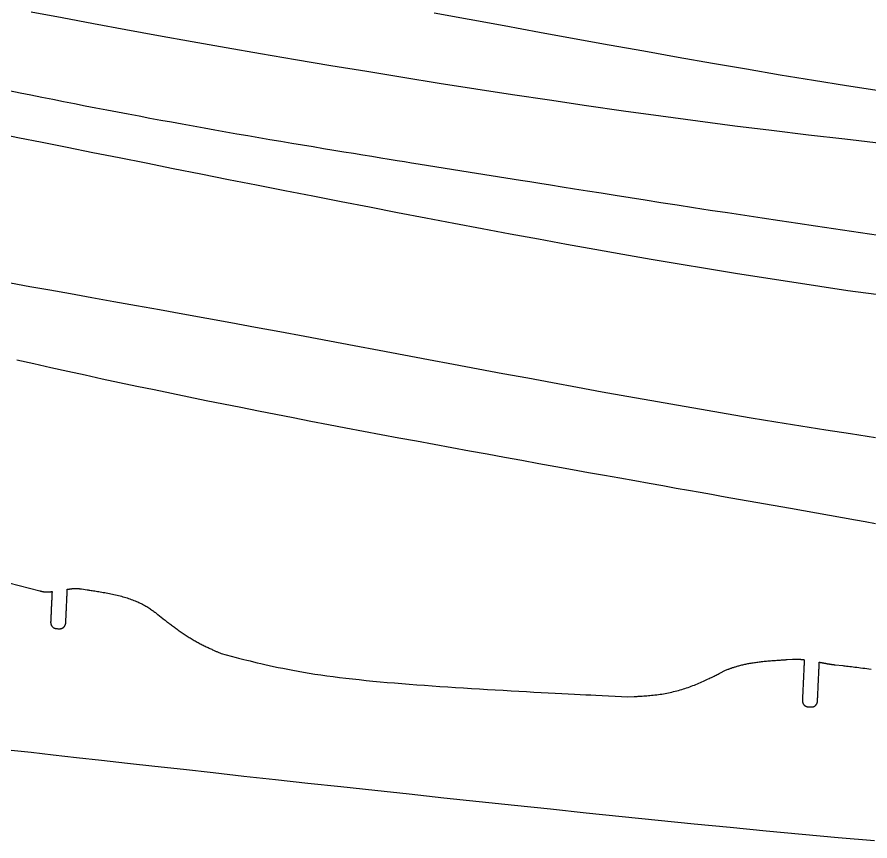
# Model space of a CAD drawing. Header units: millimetres. Extents: x -2745 to -1864, y 90 to 557.
# Drawn here: x -2570.1 to -2304.7, y 99.2 to 355.5 of the extents above; entities that cross this region are included whole.
import ezdxf

# ---------------------------------------------------------------- set-up
doc = ezdxf.new("R2010")
doc.units = ezdxf.units.MM

msp = doc.modelspace()

# ---------------------------------------------------------------- linework, layer by layer
at = {"flags": 128}
for points in [[(-2301.233686, 316.230663), (-2312.508583, 317.480183), (-2323.863524, 318.798867), (-2335.284547, 320.182645), (-2346.757691, 321.62745), (-2358.268993, 323.129212), (-2369.804493, 324.683863), (-2381.350229, 326.287332), (-2392.89224, 327.935553), (-2404.416564, 329.624456), (-2415.90924, 331.349972), (-2427.356306, 333.108031), (-2438.743801, 334.894567), (-2450.057762, 336.705508), (-2461.28423, 338.536788), (-2472.409242, 340.384336), (-2483.418837, 342.244085), (-2494.299052, 344.111964), (-2505.035928, 345.983906), (-2515.615503, 347.855842), (-2526.023907, 349.723651), (-2536.247654, 351.583014), (-2546.273345, 353.429561), (-2556.087585, 355.25892), (-2565.676978, 357.066719)], [(-2440.30516, 356.839152), (-2429.379604, 354.842541), (-2418.461287, 352.843593), (-2407.560561, 350.849192), (-2396.687783, 348.866225), (-2385.853306, 346.901573), (-2375.067486, 344.96212), (-2364.340676, 343.054752), (-2353.683229, 341.186353), (-2343.105504, 339.363805), (-2332.617852, 337.593993), (-2322.230628, 335.883801), (-2311.954188, 334.240114), (-2301.798885, 332.669815)], [(-2572.531781, 332.648922), (-2569.133649, 331.960638), (-2565.743045, 331.277877), (-2562.360619, 330.600878), (-2558.985316, 329.929496), (-2555.616082, 329.263589), (-2552.251859, 328.603012), (-2548.891594, 327.947621), (-2545.534232, 327.297274), (-2542.178715, 326.651825), (-2538.823992, 326.011129), (-2535.469004, 325.375045), (-2532.112697, 324.743427), (-2528.754018, 324.116133), (-2525.391908, 323.493016), (-2522.025314, 322.873935), (-2518.653181, 322.258745), (-2515.274453, 321.647302), (-2511.888074, 321.039461), (-2508.492991, 320.43508), (-2505.088147, 319.834015), (-2501.672487, 319.236121), (-2498.246706, 318.641489), (-2494.818499, 318.051147), (-2491.397308, 317.46636), (-2487.992577, 316.888394), (-2484.613752, 316.318509), (-2481.270274, 315.757971), (-2477.971589, 315.208043), (-2474.72714, 314.66999), (-2471.546371, 314.145074), (-2468.438726, 313.63456), (-2465.413649, 313.139713), (-2462.480583, 312.661796), (-2459.648973, 312.202071), (-2456.928263, 311.761804), (-2454.327896, 311.342257), (-2451.857315, 310.944696), (-2449.525965, 310.570384), (-2447.343291, 310.220584), (-2445.318735, 309.89656), (-2431.661312, 307.712634), (-2413.433625, 304.797947), (-2410.564957, 304.339285), (-2407.436036, 303.839311), (-2404.060019, 303.30043), (-2400.45007, 302.725052), (-2396.619348, 302.115582), (-2392.581013, 301.47443), (-2388.348228, 300.804), (-2383.934152, 300.106703), (-2379.351946, 299.384944), (-2374.614769, 298.641131), (-2369.735785, 297.877672), (-2364.728152, 297.096973), (-2359.605032, 296.301442), (-2354.379585, 295.493486), (-2349.064972, 294.675515), (-2343.674353, 293.849933), (-2338.22089, 293.019148), (-2332.717741, 292.185569), (-2327.178071, 291.351602), (-2321.615036, 290.519654), (-2316.039744, 289.691942), (-2310.455079, 288.869909), (-2304.861868, 288.05481), (-2299.260941, 287.247898)], [(-2302.77854, 269.158202), (-2311.530781, 270.396396), (-2320.282826, 271.676608), (-2329.03486, 272.996958), (-2337.787069, 274.355568), (-2346.539636, 275.750556), (-2355.292749, 277.180043), (-2364.04659, 278.642149), (-2372.801348, 280.134995), (-2381.557206, 281.6567), (-2390.314349, 283.205384), (-2399.072964, 284.779169), (-2407.833234, 286.376173), (-2416.595346, 287.994517), (-2425.359485, 289.632322), (-2434.125836, 291.287707), (-2442.894584, 292.958793), (-2451.665916, 294.6437), (-2460.440013, 296.340547), (-2469.217066, 298.047455), (-2477.997256, 299.762544), (-2486.777038, 301.483454), (-2495.53794, 303.205895), (-2504.257759, 304.9251), (-2512.914289, 306.636299), (-2521.485327, 308.334724), (-2529.948671, 310.015605), (-2538.282114, 311.674174), (-2546.463456, 313.305661), (-2554.470489, 314.905298), (-2562.281012, 316.468315), (-2569.872821, 317.989943), (-2577.223711, 319.465414)], [(-2572.08814, 272.796991), (-2566.126318, 271.737165), (-2559.913863, 270.630475), (-2553.470135, 269.479959), (-2546.814494, 268.288657), (-2539.966301, 267.059605), (-2532.944918, 265.79584), (-2525.769704, 264.500403), (-2518.46002, 263.176328), (-2511.035228, 261.826657), (-2503.514687, 260.454425), (-2495.917758, 259.062672), (-2488.263803, 257.654433), (-2480.572182, 256.232749), (-2472.862255, 254.800657), (-2465.150112, 253.361002), (-2457.438753, 251.915866), (-2449.727911, 250.467134), (-2442.017312, 249.016696), (-2434.30669, 247.566439), (-2426.595771, 246.11825), (-2418.884287, 244.674018), (-2411.171968, 243.235631), (-2403.458543, 241.804976), (-2395.743742, 240.383942), (-2388.027296, 238.974415), (-2380.308934, 237.578284), (-2372.588385, 236.197437), (-2364.865381, 234.833761), (-2357.13965, 233.489145), (-2349.410922, 232.165476), (-2341.678929, 230.864642), (-2333.943398, 229.588531), (-2326.204061, 228.339032), (-2318.460647, 227.11803), (-2310.716213, 225.927223), (-2302.987122, 224.767538)], [(-2302.988592, 197.911408), (-2306.216492, 198.481873), (-2309.208527, 199.01128), (-2329.383631, 202.58376), (-2347.942285, 205.870089), (-2350.8629, 206.387302), (-2354.047654, 206.951508), (-2357.482306, 207.560403), (-2361.152615, 208.211684), (-2365.044342, 208.90305), (-2369.143244, 209.632197), (-2373.43508, 210.396823), (-2377.905612, 211.194624), (-2382.540597, 212.023299), (-2387.325795, 212.880545), (-2392.246964, 213.764058), (-2397.289865, 214.671538), (-2402.440256, 215.600679), (-2407.683897, 216.54918), (-2413.006548, 217.514738), (-2418.393965, 218.495051), (-2423.83191, 219.487816), (-2429.306142, 220.490729), (-2434.802419, 221.501489), (-2440.306501, 222.517792), (-2445.806499, 223.537788), (-2451.299936, 224.561431), (-2456.786683, 225.589127), (-2462.266617, 226.621284), (-2467.739609, 227.658308), (-2473.205535, 228.700603), (-2478.664268, 229.748579), (-2484.11568, 230.802641), (-2489.559647, 231.863194), (-2494.996042, 232.930646), (-2500.42474, 234.005402), (-2505.845612, 235.08787), (-2511.258534, 236.178456), (-2516.663378, 237.277566), (-2522.060021, 238.385607), (-2527.448333, 239.502984), (-2532.828189, 240.630104), (-2538.199465, 241.767376), (-2543.562031, 242.915202), (-2548.915765, 244.073992), (-2554.25844, 245.243455), (-2559.579455, 246.420523), (-2564.866108, 247.601434), (-2570.105696, 248.782421)], [(-2572.683554, 179.478479), (-2563.039319, 177.02664), (-2562.823869, 176.97195), (-2562.789963, 176.96335), (-2562.752988, 176.954009), (-2562.71311, 176.944006), (-2562.670489, 176.93342), (-2562.625292, 176.922332), (-2562.57768, 176.910819), (-2562.527818, 176.898962), (-2562.475869, 176.88684), (-2562.421996, 176.874532), (-2562.366364, 176.862117), (-2562.309135, 176.849675), (-2562.250473, 176.837286), (-2562.190542, 176.825027), (-2562.129506, 176.812979), (-2562.067527, 176.801221), (-2562.00477, 176.789832), (-2561.941397, 176.778892), (-2561.877573, 176.76848), (-2561.813461, 176.758675), (-2561.749224, 176.749556), (-2561.684999, 176.741186), (-2561.620811, 176.733561), (-2561.556658, 176.726659), (-2561.492538, 176.720458), (-2561.428448, 176.714937), (-2561.364388, 176.710075), (-2561.300354, 176.70585), (-2561.236345, 176.70224), (-2561.172359, 176.699226), (-2561.108393, 176.696784), (-2561.044446, 176.694894), (-2560.980516, 176.693533), (-2560.9166, 176.692682), (-2560.852697, 176.692318), (-2560.788804, 176.69242), (-2560.724919, 176.692966), (-2560.66104, 176.693935), (-2560.597166, 176.695305), (-2560.533295, 176.697056), (-2560.469423, 176.699166), (-2560.405576, 176.701611), (-2560.341888, 176.704363), (-2560.278517, 176.70739), (-2560.215624, 176.710661), (-2560.153368, 176.714146), (-2560.091909, 176.717812), (-2560.031408, 176.72163), (-2559.972023, 176.725569), (-2559.913915, 176.729597), (-2559.857244, 176.733683), (-2559.802169, 176.737796), (-2559.74885, 176.741905), (-2559.697447, 176.74598), (-2559.64812, 176.749989), (-2559.601029, 176.753902), (-2559.556332, 176.757686), (-2559.514192, 176.761312), (-2559.474766, 176.764748), (-2559.438215, 176.767964), (-2559.19173, 176.789777), (-2559.191738, 176.789588), (-2559.191799, 176.788266), (-2559.191964, 176.784677), (-2559.192286, 176.777689), (-2559.192815, 176.766167), (-2559.193606, 176.748978), (-2559.194709, 176.72499), (-2559.196177, 176.693068), (-2559.198062, 176.65208), (-2559.200416, 176.600892), (-2559.203291, 176.538371), (-2559.206739, 176.463383), (-2559.210813, 176.374796), (-2559.215564, 176.271476), (-2559.221045, 176.152289), (-2559.227307, 176.016103), (-2559.234404, 175.861783), (-2559.242386, 175.688197), (-2559.251307, 175.494212), (-2559.261218, 175.278694), (-2559.272145, 175.041076), (-2559.28401, 174.783059), (-2559.296709, 174.506908), (-2559.310137, 174.214891), (-2559.324191, 173.909275), (-2559.338766, 173.592325), (-2559.353758, 173.266309), (-2559.369063, 172.933492), (-2559.384576, 172.596143), (-2559.400193, 172.256527), (-2559.415811, 171.916911), (-2559.431324, 171.579562), (-2559.446629, 171.246746), (-2559.461621, 170.920729), (-2559.476196, 170.60378), (-2559.49025, 170.298163), (-2559.503678, 170.006146), (-2559.516377, 169.729996), (-2559.528242, 169.471978), (-2559.539169, 169.23436), (-2559.54908, 169.018842), (-2559.558, 168.824857), (-2559.565983, 168.651271), (-2559.573079, 168.496952), (-2559.579342, 168.360765), (-2559.584823, 168.241579), (-2559.589574, 168.138258), (-2559.593648, 168.049671), (-2559.597096, 167.974684), (-2559.599971, 167.912163), (-2559.602325, 167.860975), (-2559.60421, 167.819986), (-2559.605678, 167.788065), (-2559.606781, 167.764076), (-2559.607571, 167.746888), (-2559.608101, 167.735366), (-2559.608423, 167.728377), (-2559.608588, 167.724788), (-2559.608649, 167.723466), (-2559.608657, 167.723277), (-2559.618537, 167.505926), (-2559.620069, 167.471724), (-2559.621609, 167.434449), (-2559.623015, 167.394287), (-2559.624146, 167.351424), (-2559.624861, 167.306048), (-2559.62502, 167.258345), (-2559.624481, 167.208502), (-2559.623102, 167.156705), (-2559.620744, 167.103141), (-2559.617266, 167.047997), (-2559.612525, 166.991459), (-2559.606382, 166.933715), (-2559.598694, 166.87495), (-2559.589322, 166.815352), (-2559.578124, 166.755106), (-2559.56496, 166.694401), (-2559.549687, 166.633422), (-2559.532166, 166.572356), (-2559.512255, 166.51139), (-2559.489813, 166.45071), (-2559.464739, 166.39049), (-2559.437091, 166.330852), (-2559.406967, 166.271903), (-2559.374464, 166.213752), (-2559.339682, 166.156507), (-2559.302718, 166.100276), (-2559.263669, 166.045168), (-2559.222633, 165.99129), (-2559.179709, 165.938752), (-2559.134994, 165.88766), (-2559.088587, 165.838124), (-2559.040584, 165.790252), (-2558.991085, 165.744151), (-2558.940187, 165.699931), (-2558.887987, 165.657699), (-2558.834585, 165.617564), (-2558.780077, 165.579633), (-2558.724561, 165.544015), (-2558.668136, 165.510819), (-2558.6109, 165.480152), (-2558.552966, 165.452084), (-2558.494517, 165.42653), (-2558.435748, 165.403364), (-2558.376859, 165.382463), (-2558.318046, 165.363702), (-2558.259507, 165.346957), (-2558.20144, 165.332102), (-2558.144042, 165.319015), (-2558.087511, 165.30757), (-2558.032044, 165.297643), (-2557.977839, 165.28911), (-2557.925093, 165.281846), (-2557.874004, 165.275726), (-2557.82477, 165.270627), (-2557.777587, 165.266424), (-2557.732655, 165.262992), (-2557.690169, 165.260208), (-2557.650328, 165.257946), (-2557.613329, 165.256082), (-2557.363548, 165.24453), (-2557.147726, 165.23465), (-2557.113765, 165.233118), (-2557.076752, 165.23158), (-2557.036872, 165.230177), (-2556.994311, 165.229053), (-2556.949253, 165.228349), (-2556.901885, 165.228207), (-2556.85239, 165.22877), (-2556.800956, 165.23018), (-2556.747766, 165.232578), (-2556.693006, 165.236108), (-2556.636862, 165.24091), (-2556.579518, 165.247127), (-2556.521161, 165.254901), (-2556.461974, 165.264375), (-2556.402144, 165.275691), (-2556.341856, 165.288989), (-2556.281295, 165.304414), (-2556.220646, 165.322106), (-2556.160095, 165.342208), (-2556.099827, 165.364863), (-2556.040014, 165.390171), (-2555.980776, 165.418074), (-2555.922222, 165.448473), (-2555.864459, 165.481269), (-2555.807593, 165.516363), (-2555.751734, 165.553655), (-2555.696987, 165.593047), (-2555.643462, 165.634439), (-2555.591264, 165.677732), (-2555.540503, 165.722828), (-2555.491285, 165.769626), (-2555.443717, 165.818028), (-2555.397909, 165.867936), (-2555.353965, 165.919248), (-2555.311996, 165.971867), (-2555.272107, 166.025694), (-2555.234407, 166.080629), (-2555.199002, 166.136573), (-2555.166001, 166.193427), (-2555.135512, 166.251092), (-2555.107602, 166.309452), (-2555.082187, 166.368326), (-2555.059144, 166.427515), (-2555.038349, 166.48682), (-2555.019679, 166.546042), (-2555.003011, 166.604985), (-2554.988221, 166.663448), (-2554.975186, 166.721234), (-2554.963782, 166.778143), (-2554.953886, 166.833978), (-2554.945375, 166.888541), (-2554.938124, 166.941631), (-2554.932012, 166.993052), (-2554.926914, 167.042604), (-2554.922707, 167.09009), (-2554.919268, 167.13531), (-2554.916473, 167.178066), (-2554.914199, 167.21816), (-2554.912322, 167.255393), (-2554.900675, 167.506753), (-2554.900665, 167.506961), (-2554.900598, 167.508418), (-2554.900416, 167.512374), (-2554.900062, 167.520076), (-2554.899479, 167.532776), (-2554.898609, 167.55172), (-2554.897394, 167.57816), (-2554.895778, 167.613343), (-2554.893702, 167.658519), (-2554.89111, 167.714937), (-2554.887944, 167.783846), (-2554.884147, 167.866496), (-2554.879662, 167.964134), (-2554.87443, 168.078012), (-2554.868395, 168.209376), (-2554.861499, 168.359477), (-2554.853685, 168.529564), (-2554.844895, 168.720886), (-2554.835072, 168.934692), (-2554.824159, 169.172231), (-2554.812127, 169.434127), (-2554.799062, 169.718507), (-2554.785079, 170.022873), (-2554.770293, 170.344727), (-2554.754817, 170.68157), (-2554.738768, 171.030904), (-2554.72226, 171.390231), (-2554.705408, 171.757052), (-2554.688326, 172.12887), (-2554.671129, 172.503187), (-2554.653932, 172.877503), (-2554.63685, 173.249321), (-2554.619997, 173.616142), (-2554.603489, 173.975469), (-2554.58744, 174.324803), (-2554.571965, 174.661646), (-2554.557178, 174.9835), (-2554.543195, 175.287866), (-2554.53013, 175.572246), (-2554.518098, 175.834143), (-2554.507185, 176.071681), (-2554.497363, 176.285487), (-2554.488573, 176.476809), (-2554.480759, 176.646896), (-2554.473863, 176.796997), (-2554.467828, 176.928362), (-2554.462596, 177.042239), (-2554.45811, 177.139877), (-2554.454313, 177.222527), (-2554.451147, 177.291436), (-2554.448555, 177.347854), (-2554.44648, 177.39303), (-2554.444864, 177.428213), (-2554.443649, 177.454653), (-2554.442779, 177.473597), (-2554.442195, 177.486297), (-2554.441841, 177.494), (-2554.44166, 177.497955), (-2554.441593, 177.499412), (-2554.441583, 177.499621), (-2554.200049, 177.533806), (-2554.162038, 177.539184), (-2554.120581, 177.545038), (-2554.075857, 177.551329), (-2554.028044, 177.55802), (-2553.97732, 177.565074), (-2553.923864, 177.572453), (-2553.867852, 177.58012), (-2553.809464, 177.588038), (-2553.748877, 177.596167), (-2553.686269, 177.604472), (-2553.621818, 177.612915), (-2553.555702, 177.621458), (-2553.4881, 177.630063), (-2553.419189, 177.638694), (-2553.349147, 177.647312), (-2553.278152, 177.65588), (-2553.206383, 177.664361), (-2553.134017, 177.672717), (-2553.061232, 177.68091), (-2552.988206, 177.688904), (-2552.915088, 177.696661), (-2552.841905, 177.704151), (-2552.768653, 177.711344), (-2552.69533, 177.718211), (-2552.621933, 177.724721), (-2552.548459, 177.730846), (-2552.474905, 177.736554), (-2552.401268, 177.741818), (-2552.327547, 177.746606), (-2552.253736, 177.750889), (-2552.179835, 177.754638), (-2552.10584, 177.757823), (-2552.031748, 177.760413), (-2551.957556, 177.762381), (-2551.883262, 177.763695), (-2551.808862, 177.764325), (-2551.734354, 177.764244), (-2551.659735, 177.76342), (-2551.585002, 177.761823), (-2551.510152, 177.759425), (-2551.435215, 177.756212), (-2551.360355, 177.752237), (-2551.285768, 177.747569), (-2551.21165, 177.742278), (-2551.138198, 177.736433), (-2551.065607, 177.730103), (-2550.994073, 177.723358), (-2550.923794, 177.716267), (-2550.854965, 177.7089), (-2550.787783, 177.701326), (-2550.722444, 177.693614), (-2550.659143, 177.685834), (-2550.598078, 177.678055), (-2550.539445, 177.670346), (-2550.483439, 177.662777), (-2550.430257, 177.655418), (-2550.380096, 177.648337), (-2550.333151, 177.641605), (-2550.289619, 177.635289), (-2549.996009, 177.592381), (-2548.27146, 177.340844), (-2548.000093, 177.301233), (-2547.704351, 177.257885), (-2547.385729, 177.210836), (-2547.04572, 177.160123), (-2546.685819, 177.105782), (-2546.30752, 177.047848), (-2545.912316, 176.986358), (-2545.501701, 176.921349), (-2545.077169, 176.852856), (-2544.640215, 176.780916), (-2544.192332, 176.705564), (-2543.735014, 176.626837), (-2543.269755, 176.544771), (-2542.798049, 176.459403), (-2542.321389, 176.370768), (-2541.841271, 176.278903), (-2541.359188, 176.183843), (-2540.876633, 176.085626), (-2540.395101, 175.984286), (-2539.916085, 175.879862), (-2539.440861, 175.772368), (-2538.969826, 175.661748), (-2538.503161, 175.547922), (-2538.041043, 175.430813), (-2537.583652, 175.310343), (-2537.131168, 175.186434), (-2536.683769, 175.059008), (-2536.241634, 174.927988), (-2535.804943, 174.793296), (-2535.373875, 174.654853), (-2534.948609, 174.512581), (-2534.529324, 174.366404), (-2534.116198, 174.216243), (-2533.709413, 174.06202), (-2533.309145, 173.903657), (-2532.915575, 173.741076), (-2532.528882, 173.5742), (-2532.149245, 173.40295), (-2531.776843, 173.227249), (-2531.411854, 173.047019), (-2531.054485, 172.862329), (-2530.705043, 172.673833), (-2530.363861, 172.482335), (-2530.031272, 172.288634), (-2529.707612, 172.093534), (-2529.393212, 171.897836), (-2529.088407, 171.702341), (-2528.79353, 171.507853), (-2528.508915, 171.315172), (-2528.234895, 171.125101), (-2527.971804, 170.93844), (-2527.719975, 170.755993), (-2527.479743, 170.578561), (-2527.25144, 170.406946), (-2527.0354, 170.241949), (-2526.831956, 170.084372), (-2526.641443, 169.935018), (-2526.464194, 169.794688), (-2526.300542, 169.664184), (-2525.199857, 168.782338), (-2524.169815, 167.986306), (-2524.007712, 167.861052), (-2523.830924, 167.724581), (-2523.640219, 167.577617), (-2523.436363, 167.420885), (-2523.220124, 167.255107), (-2522.992267, 167.081008), (-2522.753559, 166.899312), (-2522.504768, 166.710742), (-2522.246659, 166.516023), (-2521.98, 166.315878), (-2521.705557, 166.111031), (-2521.424097, 165.902206), (-2521.136386, 165.690127), (-2520.843191, 165.475517), (-2520.545279, 165.259101), (-2520.243416, 165.041603), (-2519.93837, 164.823745), (-2519.630906, 164.606253), (-2519.321792, 164.38985), (-2519.011794, 164.175259), (-2518.701551, 163.963085), (-2518.391191, 163.753447), (-2518.080714, 163.546346), (-2517.770119, 163.341781), (-2517.459408, 163.139753), (-2517.148579, 162.940262), (-2516.837634, 162.743307), (-2516.526571, 162.54889), (-2516.215392, 162.357008), (-2515.904095, 162.167664), (-2515.592682, 161.980856), (-2515.281152, 161.796585), (-2514.969505, 161.61485), (-2514.657741, 161.435652), (-2514.345861, 161.258991), (-2514.033864, 161.084866), (-2513.72175, 160.913278), (-2513.40952, 160.744227), (-2513.097172, 160.577712), (-2512.784709, 160.413734), (-2512.47226, 160.252329), (-2512.160485, 160.093677), (-2511.850173, 159.937995), (-2511.542115, 159.785499), (-2511.237101, 159.636405), (-2510.93592, 159.490931), (-2510.639363, 159.349293), (-2510.348219, 159.211707), (-2510.06328, 159.07839), (-2509.785334, 158.949558), (-2509.515173, 158.825429), (-2509.253585, 158.706217), (-2509.001361, 158.592141), (-2508.759291, 158.483416), (-2508.528166, 158.380259), (-2508.308774, 158.282887), (-2508.101907, 158.191516), (-2507.908354, 158.106362), (-2507.728905, 158.027642), (-2506.518725, 157.497763), (-2501.886059, 156.292245), (-2501.156601, 156.102601), (-2500.358773, 155.89623), (-2499.493696, 155.674485), (-2498.562491, 155.438721), (-2497.566277, 155.190292), (-2496.506177, 154.930554), (-2495.383308, 154.660861), (-2494.198794, 154.382567), (-2492.953753, 154.097028), (-2491.649306, 153.805597), (-2490.286574, 153.509629), (-2488.866678, 153.21048), (-2487.390737, 152.909503), (-2485.859872, 152.608053), (-2484.275204, 152.307485), (-2482.637853, 152.009154), (-2480.94894, 151.714413), (-2479.209585, 151.424618), (-2477.420909, 151.141123), (-2475.584032, 150.865283), (-2473.700165, 150.598174), (-2471.770888, 150.339754), (-2469.797869, 150.089705), (-2467.782779, 149.847707), (-2465.727285, 149.613439), (-2463.633059, 149.386584), (-2461.501769, 149.166821), (-2459.335085, 148.95383), (-2457.134676, 148.747292), (-2454.902212, 148.546888), (-2452.639363, 148.352298), (-2450.347797, 148.163203), (-2448.029185, 147.979282), (-2445.685195, 147.800217), (-2443.317498, 147.625687), (-2440.927762, 147.455374), (-2438.517658, 147.288957), (-2436.088854, 147.126118), (-2433.64302, 146.966536), (-2431.181826, 146.809892), (-2428.707862, 146.655952), (-2426.227406, 146.504822), (-2423.747653, 146.356694), (-2421.275802, 146.211761), (-2418.819051, 146.070213), (-2416.384597, 145.932242), (-2413.979638, 145.798041), (-2411.611371, 145.667802), (-2409.286995, 145.541715), (-2407.013706, 145.419973), (-2404.798702, 145.302768), (-2402.649181, 145.190291), (-2400.57234, 145.082735), (-2398.575377, 144.980291), (-2396.66549, 144.88315), (-2394.849877, 144.791505), (-2393.135734, 144.705548), (-2391.53026, 144.625471), (-2390.040651, 144.551464), (-2379.990018, 144.0534), (-2378.108635, 144.14368), (-2377.81258, 144.15794), (-2377.489877, 144.173795), (-2377.142099, 144.191487), (-2376.770819, 144.211259), (-2376.377611, 144.23335), (-2375.964048, 144.258004), (-2375.531702, 144.285461), (-2375.082147, 144.315963), (-2374.616956, 144.349752), (-2374.137701, 144.387069), (-2373.645956, 144.428155), (-2373.143295, 144.473253), (-2372.631289, 144.522603), (-2372.111512, 144.576448), (-2371.585537, 144.635028), (-2371.054937, 144.698586), (-2370.521286, 144.767363), (-2369.986156, 144.8416), (-2369.45112, 144.921539), (-2368.917751, 145.007422), (-2368.387353, 145.099434), (-2367.860143, 145.197532), (-2367.336071, 145.301621), (-2366.815086, 145.411603), (-2366.297135, 145.527379), (-2365.782169, 145.648853), (-2365.270135, 145.775926), (-2364.760983, 145.908502), (-2364.25466, 146.046483), (-2363.751116, 146.189771), (-2363.2503, 146.338269), (-2362.752159, 146.491879), (-2362.256644, 146.650503), (-2361.763701, 146.814045), (-2361.273281, 146.982406), (-2360.785331, 147.15549), (-2360.299801, 147.333198), (-2359.816639, 147.515433), (-2359.335794, 147.702097), (-2358.857214, 147.893093), (-2358.381029, 148.088207), (-2357.908085, 148.286754), (-2357.439411, 148.487935), (-2356.976034, 148.69095), (-2356.518981, 148.894997), (-2356.069281, 149.099276), (-2355.62796, 149.302987), (-2355.196047, 149.50533), (-2354.774568, 149.705504), (-2354.364552, 149.902709), (-2353.967027, 150.096144), (-2353.583019, 150.285009), (-2353.213556, 150.468504), (-2352.859667, 150.645828), (-2352.522378, 150.81618), (-2352.202717, 150.978761), (-2351.901711, 151.13277), (-2351.620389, 151.277406), (-2351.359778, 151.41187), (-2349.603167, 152.320272), (-2348.776587, 152.627408), (-2348.646459, 152.675727), (-2348.504278, 152.728325), (-2348.350392, 152.784872), (-2348.185146, 152.845041), (-2348.008888, 152.908504), (-2347.821964, 152.97493), (-2347.62472, 153.043993), (-2347.417503, 153.115363), (-2347.20066, 153.188712), (-2346.974536, 153.263712), (-2346.739479, 153.340034), (-2346.495835, 153.417349), (-2346.243951, 153.495329), (-2345.984173, 153.573645), (-2345.716847, 153.65197), (-2345.442321, 153.729974), (-2345.16094, 153.807328), (-2344.873051, 153.883705), (-2344.579, 153.958777), (-2344.279135, 154.032213), (-2343.973758, 154.103746), (-2343.662991, 154.173344), (-2343.346916, 154.241037), (-2343.02561, 154.306852), (-2342.699155, 154.370819), (-2342.36763, 154.432966), (-2342.031113, 154.493322), (-2341.689686, 154.551916), (-2341.343427, 154.608775), (-2340.992416, 154.663929), (-2340.636732, 154.717406), (-2340.276455, 154.769236), (-2339.911666, 154.819446), (-2339.542442, 154.868065), (-2339.168864, 154.915122), (-2338.791012, 154.960646), (-2338.408965, 155.004666), (-2338.022803, 155.047209), (-2337.632605, 155.088304), (-2337.23845, 155.127981), (-2336.840619, 155.166264), (-2336.440193, 155.203163), (-2336.038452, 155.238687), (-2335.636678, 155.27284), (-2335.23615, 155.30563), (-2334.838152, 155.337065), (-2334.443963, 155.36715), (-2334.054864, 155.395893), (-2333.672137, 155.4233), (-2333.297062, 155.449378), (-2332.930921, 155.474134), (-2332.574994, 155.497576), (-2332.230563, 155.519709), (-2331.898908, 155.54054), (-2331.581311, 155.560077), (-2331.279052, 155.578326), (-2330.993413, 155.595293), (-2330.725674, 155.610987), (-2330.477118, 155.625413), (-2328.79945, 155.722163), (-2328.595492, 155.733902), (-2328.563394, 155.735747), (-2328.52839, 155.737743), (-2328.490634, 155.739864), (-2328.450278, 155.742087), (-2328.407476, 155.744384), (-2328.362382, 155.746732), (-2328.315149, 155.749104), (-2328.26593, 155.751477), (-2328.214878, 155.753824), (-2328.162148, 155.756121), (-2328.107892, 155.758342), (-2328.052264, 155.760463), (-2327.995416, 155.762457), (-2327.937503, 155.7643), (-2327.878678, 155.765967), (-2327.819095, 155.767433), (-2327.758905, 155.768671), (-2327.698264, 155.769658), (-2327.637324, 155.770368), (-2327.576239, 155.770775), (-2327.515136, 155.770861), (-2327.454041, 155.770626), (-2327.392954, 155.770078), (-2327.331874, 155.769224), (-2327.270802, 155.768071), (-2327.209737, 155.766626), (-2327.148678, 155.764896), (-2327.087627, 155.762889), (-2327.026582, 155.760611), (-2326.965543, 155.758069), (-2326.904511, 155.755271), (-2326.843484, 155.752224), (-2326.782464, 155.748935), (-2326.721449, 155.74541), (-2326.660439, 155.741658), (-2326.599435, 155.737684), (-2326.538436, 155.733497), (-2326.477442, 155.729103), (-2326.416452, 155.72451), (-2326.355467, 155.719724), (-2326.294512, 155.714756), (-2326.233713, 155.709628), (-2326.173223, 155.704367), (-2326.113193, 155.699), (-2326.053777, 155.693551), (-2325.995125, 155.688047), (-2325.937391, 155.682515), (-2325.880726, 155.67698), (-2325.825282, 155.671468), (-2325.771212, 155.666006), (-2325.718667, 155.66062), (-2325.6678, 155.655335), (-2325.618763, 155.650178), (-2325.571708, 155.645175), (-2325.526788, 155.640352), (-2325.484153, 155.635736), (-2325.443957, 155.631351), (-2325.406352, 155.627225), (-2325.371489, 155.623384), (-2325.13639, 155.597407), (-2325.136402, 155.597152), (-2325.136484, 155.595371), (-2325.136706, 155.590535), (-2325.137139, 155.581118), (-2325.137853, 155.565593), (-2325.138918, 155.542433), (-2325.140405, 155.51011), (-2325.142382, 155.467099), (-2325.144922, 155.41187), (-2325.148094, 155.342898), (-2325.151968, 155.258656), (-2325.156614, 155.157616), (-2325.162103, 155.038252), (-2325.168505, 154.899036), (-2325.17589, 154.738441), (-2325.184328, 154.554941), (-2325.19389, 154.347007), (-2325.204646, 154.113114), (-2325.216665, 153.851734), (-2325.230019, 153.56134), (-2325.244742, 153.241169), (-2325.260729, 152.893511), (-2325.27784, 152.521419), (-2325.295934, 152.12795), (-2325.31487, 151.716155), (-2325.334509, 151.28909), (-2325.354709, 150.849809), (-2325.375331, 150.401365), (-2325.396234, 149.946813), (-2325.417277, 149.489207), (-2325.43832, 149.031601), (-2325.459223, 148.57705), (-2325.479844, 148.128606), (-2325.500045, 147.689325), (-2325.519683, 147.26226), (-2325.53862, 146.850465), (-2325.556714, 146.456995), (-2325.573824, 146.084904), (-2325.589811, 145.737246), (-2325.604535, 145.417074), (-2325.617888, 145.12668), (-2325.629908, 144.8653), (-2325.640664, 144.631407), (-2325.650225, 144.423474), (-2325.658664, 144.239973), (-2325.666049, 144.079379), (-2325.672451, 143.940163), (-2325.67794, 143.820798), (-2325.682586, 143.719758), (-2325.68646, 143.635516), (-2325.689632, 143.566544), (-2325.692171, 143.511316), (-2325.694149, 143.468304), (-2325.695635, 143.435982), (-2325.696701, 143.412821), (-2325.697414, 143.397296), (-2325.697847, 143.38788), (-2325.69807, 143.383044), (-2325.698152, 143.381262), (-2325.698163, 143.381008), (-2325.708043, 143.163657), (-2325.709576, 143.129455), (-2325.711115, 143.09218), (-2325.712521, 143.052017), (-2325.713652, 143.009154), (-2325.714367, 142.963777), (-2325.714525, 142.916073), (-2325.713985, 142.866229), (-2325.712606, 142.81443), (-2325.710247, 142.760864), (-2325.706767, 142.705717), (-2325.702024, 142.649176), (-2325.695879, 142.591428), (-2325.688189, 142.532658), (-2325.678814, 142.473054), (-2325.667613, 142.412802), (-2325.654445, 142.352089), (-2325.639168, 142.291102), (-2325.621642, 142.230026), (-2325.601725, 142.169049), (-2325.579278, 142.108358), (-2325.554197, 142.048125), (-2325.526542, 141.988473), (-2325.496411, 141.929509), (-2325.463901, 141.871342), (-2325.42911, 141.814081), (-2325.392137, 141.757833), (-2325.35308, 141.702707), (-2325.312036, 141.648813), (-2325.269104, 141.596257), (-2325.224382, 141.545148), (-2325.177967, 141.495595), (-2325.129957, 141.447707), (-2325.080451, 141.40159), (-2325.029547, 141.357355), (-2324.977342, 141.315109), (-2324.923935, 141.27496), (-2324.869423, 141.237018), (-2324.813905, 141.20139), (-2324.757478, 141.168185), (-2324.700241, 141.137511), (-2324.642308, 141.109438), (-2324.58386, 141.08388), (-2324.525094, 141.060712), (-2324.466209, 141.039811), (-2324.407401, 141.02105), (-2324.348867, 141.004307), (-2324.290806, 140.989456), (-2324.233415, 140.976373), (-2324.176891, 140.964933), (-2324.121431, 140.955012), (-2324.067234, 140.946485), (-2324.014496, 140.939228), (-2323.963416, 140.933116), (-2323.91419, 140.928025), (-2323.867015, 140.923829), (-2323.822091, 140.920405), (-2323.779613, 140.917628), (-2323.739779, 140.915374), (-2323.702787, 140.913517), (-2323.453054, 140.902013), (-2323.237274, 140.892174), (-2323.203319, 140.890649), (-2323.166313, 140.889117), (-2323.126441, 140.887722), (-2323.083887, 140.886606), (-2323.038837, 140.885911), (-2322.991476, 140.885778), (-2322.94199, 140.88635), (-2322.890562, 140.887768), (-2322.837379, 140.890176), (-2322.782626, 140.893714), (-2322.726488, 140.898526), (-2322.669149, 140.904752), (-2322.610796, 140.912536), (-2322.551613, 140.922019), (-2322.491785, 140.933343), (-2322.431498, 140.94665), (-2322.370936, 140.962082), (-2322.310286, 140.979782), (-2322.249731, 140.999891), (-2322.189457, 141.022552), (-2322.129637, 141.047866), (-2322.070391, 141.075775), (-2322.011826, 141.106179), (-2321.954052, 141.138979), (-2321.897174, 141.174076), (-2321.841301, 141.211372), (-2321.786541, 141.250767), (-2321.733001, 141.292161), (-2321.68079, 141.335456), (-2321.630014, 141.380553), (-2321.580782, 141.427353), (-2321.533202, 141.475757), (-2321.48738, 141.525665), (-2321.443426, 141.576978), (-2321.401446, 141.629598), (-2321.361548, 141.683424), (-2321.32384, 141.73836), (-2321.288431, 141.794304), (-2321.255426, 141.851158), (-2321.224935, 141.908823), (-2321.197026, 141.967183), (-2321.171615, 142.026057), (-2321.148578, 142.085245), (-2321.127791, 142.14455), (-2321.10913, 142.203773), (-2321.092473, 142.262716), (-2321.077695, 142.321179), (-2321.064673, 142.378964), (-2321.053283, 142.435874), (-2321.043403, 142.491709), (-2321.034907, 142.546271), (-2321.027673, 142.599362), (-2321.021577, 142.650783), (-2321.016496, 142.700335), (-2321.012305, 142.747821), (-2321.008882, 142.793041), (-2321.006103, 142.835797), (-2321.003843, 142.875891), (-2321.001981, 142.913124), (-2320.990429, 143.164483), (-2320.990418, 143.164726), (-2320.990339, 143.166428), (-2320.990127, 143.171046), (-2320.989714, 143.180038), (-2320.989032, 143.194864), (-2320.988016, 143.216981), (-2320.986597, 143.247847), (-2320.984709, 143.288921), (-2320.982285, 143.341661), (-2320.979257, 143.407526), (-2320.97556, 143.487973), (-2320.971125, 143.584461), (-2320.965885, 143.698447), (-2320.959775, 143.831392), (-2320.952725, 143.984751), (-2320.944671, 144.159985), (-2320.935544, 144.358551), (-2320.925277, 144.581907), (-2320.913804, 144.831511), (-2320.901058, 145.108822), (-2320.887004, 145.41457), (-2320.871744, 145.746566), (-2320.855411, 146.101894), (-2320.83814, 146.477637), (-2320.820065, 146.87088), (-2320.80132, 147.278705), (-2320.782038, 147.698196), (-2320.762354, 148.126437), (-2320.742402, 148.56051), (-2320.722315, 148.997501), (-2320.702229, 149.434491), (-2320.682277, 149.868565), (-2320.662593, 150.296805), (-2320.643311, 150.716296), (-2320.624566, 151.124122), (-2320.60649, 151.517364), (-2320.589219, 151.893108), (-2320.572887, 152.248436), (-2320.557627, 152.580432), (-2320.543573, 152.886179), (-2320.530827, 153.16349), (-2320.519354, 153.413095), (-2320.509087, 153.636451), (-2320.49996, 153.835016), (-2320.491905, 154.01025), (-2320.484856, 154.16361), (-2320.478746, 154.296554), (-2320.473506, 154.410541), (-2320.469071, 154.507029), (-2320.465373, 154.587476), (-2320.462346, 154.65334), (-2320.459922, 154.70608), (-2320.458034, 154.747155), (-2320.456615, 154.778021), (-2320.455598, 154.800138), (-2320.454917, 154.814963), (-2320.454504, 154.823956), (-2320.454291, 154.828574), (-2320.454213, 154.830275), (-2320.454202, 154.830518), (-2320.179061, 154.777854), (-2320.135761, 154.769566), (-2320.08854, 154.760527), (-2320.037604, 154.750777), (-2319.98316, 154.740353), (-2319.925414, 154.729295), (-2319.864572, 154.717643), (-2319.800841, 154.705435), (-2319.734426, 154.69271), (-2319.665534, 154.679508), (-2319.594372, 154.665867), (-2319.521145, 154.651826), (-2319.446059, 154.637424), (-2319.369322, 154.622702), (-2319.291139, 154.607696), (-2319.211717, 154.592447), (-2319.131262, 154.576994), (-2319.049979, 154.561375), (-2318.968076, 154.54563), (-2318.885759, 154.529797), (-2318.803233, 154.513916), (-2318.720672, 154.498022), (-2318.638107, 154.482136), (-2318.555541, 154.466276), (-2318.472971, 154.450459), (-2318.390397, 154.434702), (-2318.307819, 154.419023), (-2318.225237, 154.403439), (-2318.14265, 154.387968), (-2318.060058, 154.372627), (-2317.97746, 154.357434), (-2317.894855, 154.342405), (-2317.812244, 154.327559), (-2317.729626, 154.312913), (-2317.647001, 154.298483), (-2317.564367, 154.284289), (-2317.481726, 154.270346), (-2317.399075, 154.256673), (-2317.316415, 154.243287), (-2317.233746, 154.230205), (-2317.151066, 154.217445), (-2317.06841, 154.205022), (-2316.985952, 154.192945), (-2316.903898, 154.181219), (-2316.822456, 154.16985), (-2316.741833, 154.158844), (-2316.662237, 154.148208), (-2316.583876, 154.137947), (-2316.506957, 154.128067), (-2316.431687, 154.118576), (-2316.358274, 154.109477), (-2316.286926, 154.100779), (-2316.21785, 154.092486), (-2316.151253, 154.084605), (-2316.087343, 154.077141), (-2316.026328, 154.070102), (-2315.968414, 154.063492), (-2315.913811, 154.057318), (-2315.862724, 154.051586), (-2315.815361, 154.046302), (-2315.495964, 154.0108), (-2313.147388, 153.749425), (-2312.77782, 153.708263), (-2312.375025, 153.663209), (-2311.941004, 153.614291), (-2311.477757, 153.561538), (-2310.987286, 153.504978), (-2310.471591, 153.44464), (-2309.932674, 153.380552), (-2309.372536, 153.312743), (-2308.793178, 153.24124), (-2308.1966, 153.166073), (-2307.584805, 153.087271), (-2306.959792, 153.00486), (-2306.323563, 152.918871), (-2305.678119, 152.82933), (-2305.025462, 152.736268), (-2304.367591, 152.639712)], [(-2303.309126, 99.21005), (-2314.545372, 100.20566), (-2325.776182, 101.233703), (-2337.000401, 102.290801), (-2348.216871, 103.373574), (-2359.424438, 104.478644), (-2370.621944, 105.602631), (-2381.808234, 106.742157), (-2392.982152, 107.893843), (-2404.13825, 109.054281), (-2415.253915, 110.219949), (-2426.302245, 111.387297), (-2437.256336, 112.552776), (-2448.089283, 113.712835), (-2458.774182, 114.863924), (-2469.284131, 116.002493), (-2479.592226, 117.124991), (-2489.671562, 118.227869), (-2499.495236, 119.307576), (-2509.036344, 120.360562), (-2518.267983, 121.383277), (-2527.163249, 122.372171), (-2535.695237, 123.323694), (-2543.837045, 124.234296), (-2551.561769, 125.100425), (-2558.842504, 125.918534), (-2565.652347, 126.68507), (-2571.964395, 127.396485)]]:
    msp.add_lwpolyline(points, dxfattribs=at)

doc.saveas('drawing.dxf')
